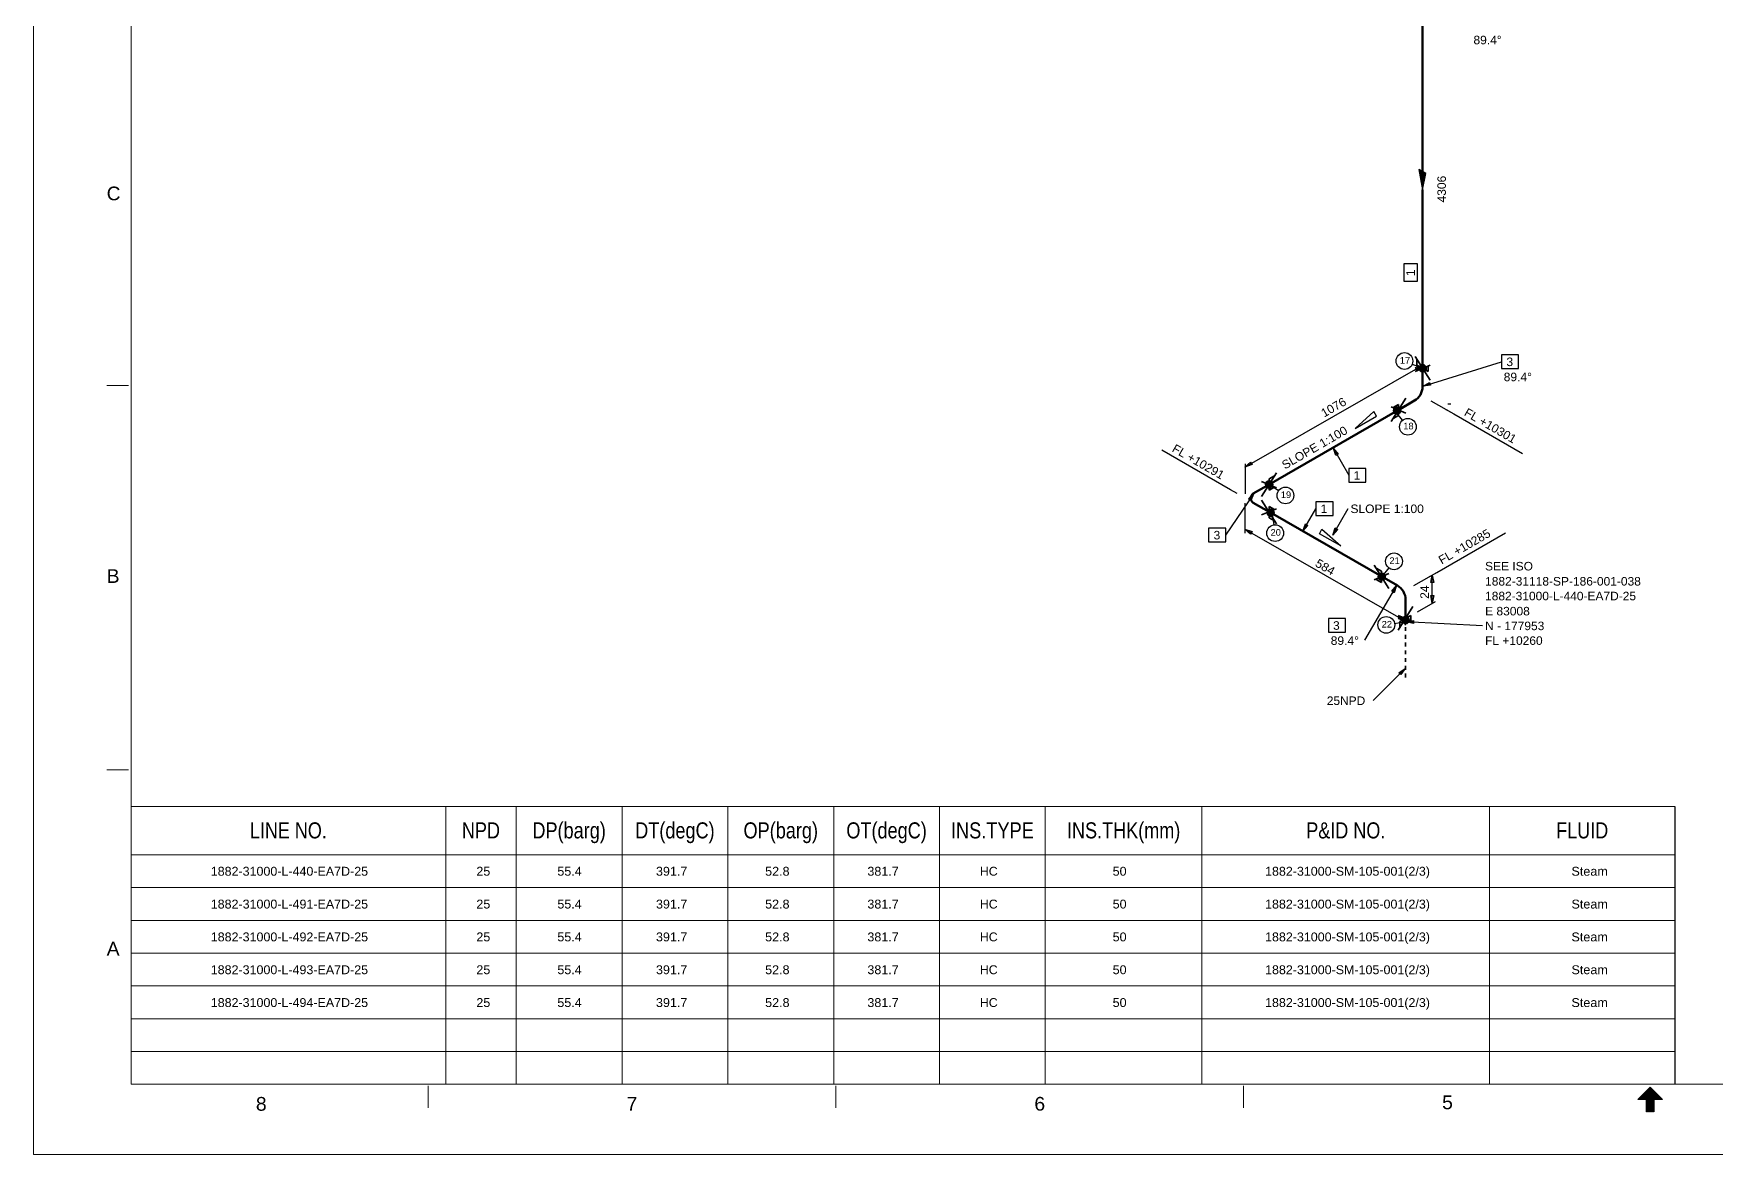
# Model space of a CAD drawing. Header units: inches. Extents: x 0 to 841, y 0 to 594.
# Drawn here: x 0 to 433.6, y 0 to 289 of the extents above; entities that cross this region are included whole.
import ezdxf
from ezdxf.enums import TextEntityAlignment as Align
from ezdxf.xclip import XClip

# ---------------------------------------------------------------- set-up
doc = ezdxf.new("R2010")
doc.units = ezdxf.units.IN
doc.header["$MEASUREMENT"] = 0
doc.header["$XCLIPFRAME"] = 0
for name, color, linetype in [('AD1', 7, 'Continuous'), ('AD2', 7, 'Continuous'), ('BG 0 -2', 7, 'Continuous'), ('BG BG BG BG BG 2', 7, 'Continuous'), ('BG BG BG BG TITLETEXT -1', 7, 'Continuous'), ('CP', 7, 'Continuous'), ('DIMLINES', 7, 'Continuous'), ('DIMTEXT', 7, 'Continuous'), ('DL', 7, 'Continuous'), ('DwgTemplate', 7, 'Continuous'), ('ELBO', 7, 'Continuous'), ('FITTINGS', 7, 'Continuous'), ('FRAME', 7, 'Continuous'), ('ISOTEXT', 7, 'Continuous'), ('PIPE', 7, 'Continuous'), ('WDC', 7, 'Continuous'), ('WDT', 7, 'Continuous'), ('WELDS', 7, 'Continuous'), ('WL', 7, 'Continuous'), ('WL1', 7, 'Continuous')]:
    doc.layers.add(name, color=color, linetype=linetype)
doc.styles.add('Arial', font='arial.ttf')

# ---------------------------------------------------------------- blocks, each defined once
blk = doc.blocks.new('1882-31118-SP-186-001-037_MODEL-EMBED 1_DWG')
at = {"layer": 'DwgTemplate', "color": 4, "style": 'Arial'}
for s, width, p in [('1882-31000-L-440-EA7D-25', 1.003572, (0.779237, -0.115628)), ('25', 1.008516, (3.475116, -0.115628)), ('55.4', 1.008516, (4.297127, -0.115628)), ('391.7 ', 1.008516, (5.29826, -0.115628)), ('52.8 ', 1.008516, (6.406503, -0.115628)), ('381.7 ', 1.008516, (7.444094, -0.115628)), ('HC', 0.992063, (8.5857, -0.115628)), ('50', 1.008516, (9.933451, -0.115628)), ('1882-31000-SM-105-001(2/3)', 1.003127, (11.480553, -0.115628)), ('Steam', 1.013128, (14.590457, -0.115628)), ('1882-31000-L-491-EA7D-25', 1.003572, (0.779237, -0.448962)), ('25', 1.008516, (3.475116, -0.448962)), ('391.7 ', 1.008516, (5.29826, -0.448962)), ('52.8 ', 1.008516, (6.406503, -0.448962)), ('381.7 ', 1.008516, (7.444094, -0.448962)), ('HC', 0.992063, (8.5857, -0.448962)), ('50', 1.008516, (9.933451, -0.448962)), ('1882-31000-SM-105-001(2/3)', 1.003127, (11.480553, -0.448962)), ('Steam', 1.013128, (14.590457, -0.448962)), ('1882-31000-L-492-EA7D-25', 1.003572, (0.779237, -0.782295)), ('25', 1.008516, (3.475116, -0.782295)), ('55.4', 1.008516, (4.297127, -0.782295)), ('391.7 ', 1.008516, (5.29826, -0.782295)), ('52.8 ', 1.008516, (6.406503, -0.782295)), ('381.7 ', 1.008516, (7.444094, -0.782295)), ('HC', 0.992063, (8.5857, -0.782295)), ('50', 1.008516, (9.933451, -0.782295)), ('1882-31000-SM-105-001(2/3)', 1.003127, (11.480553, -0.782295)), ('Steam', 1.013128, (14.590457, -0.782295)), ('1882-31000-L-493-EA7D-25', 1.003572, (0.779237, -1.115628)), ('25', 1.008516, (3.475116, -1.115628)), ('55.4', 1.008516, (4.297127, -1.115628)), ('391.7 ', 1.008516, (5.29826, -1.115628)), ('52.8 ', 1.008516, (6.406503, -1.115628)), ('381.7 ', 1.008516, (7.444094, -1.115628)), ('HC', 0.992063, (8.5857, -1.115628)), ('50', 1.008516, (9.933451, -1.115628)), ('1882-31000-SM-105-001(2/3)', 1.003127, (11.480553, -1.115628)), ('Steam', 1.013128, (14.590457, -1.115628)), ('1882-31000-L-494-EA7D-25', 1.003572, (0.779237, -1.448962)), ('25', 1.008516, (3.475116, -1.448962)), ('55.4', 1.008516, (4.297127, -1.448962)), ('391.7 ', 1.008516, (5.29826, -1.448962)), ('52.8 ', 1.008516, (6.406503, -1.448962)), ('381.7 ', 1.008516, (7.444094, -1.448962)), ('HC', 0.992063, (8.5857, -1.448962)), ('50', 1.008516, (9.933451, -1.448962)), ('1882-31000-SM-105-001(2/3)', 1.003127, (11.480553, -1.448962)), ('Steam', 1.013128, (14.590457, -1.448962))]:
    blk.add_text(s, height=0.090278, dxfattribs=dict(at, width=width)).set_placement(p, align=Align.TOP_LEFT)
at = {"layer": 'DwgTemplate', "color": 7, "style": 'Arial', "width": 1.008516}
blk.add_text('55.4', height=0.090278, dxfattribs=at).set_placement((4.297127, -0.448962), align=Align.TOP_LEFT)

msp = doc.modelspace()

# ---------------------------------------------------------------- linework, layer by layer
at = {"layer": 'AD1', "color": 4, "linetype": 'Continuous', "lineweight": 30}
for p, q in [((312.28, 177.24), (313.72, 178.52)), ((314.12, 177.88), (312.28, 177.24)), ((312.28, 161.24), (314.12, 160.6)), ((313.72, 159.96), (312.28, 161.24)), ((360.6, 142.2), (360.2, 144.12)), ((361, 144.12), (360.6, 142.2))]:
    msp.add_line(p, q, dxfattribs=at)
at = {"layer": 'AD2', "color": 4, "linetype": 'Continuous', "lineweight": 30}
for p, q in [((356.28, 202.92), (358.12, 203.56)), ((358.12, 203.56), (356.68, 202.28)), ((360.2, 147.48), (360.6, 149.4)), ((360.6, 149.4), (361, 147.48)), ((352.28, 138.76), (353.72, 137.48)), ((353.72, 137.48), (351.88, 138.12))]:
    msp.add_line(p, q, dxfattribs=at)
at = {"layer": 'BG 0 -2', "color": 7, "linetype": 'Continuous', "lineweight": 9}
for p, q in [((0, 0), (0, 594)), ((25.11, 576.75), (25.11, 18.11)), ((24.49, 198.28), (18.83, 198.28)), ((24.49, 99.14), (18.83, 99.14)), ((25.11, 18.11), (815.93, 18.11)), ((101.7, 17.68), (101.7, 12.02)), ((206.83, 17.68), (206.83, 12.02)), ((311.95, 17.68), (311.95, 12.02)), ((416.76, 17.3), (413.57, 14.12)), ((413.57, 14.12), (415.69, 14.12)), ((413.59, 14.12), (416.76, 17.29)), ((413.71, 14.12), (416.83, 17.23)), ((413.84, 14.12), (416.89, 17.17)), ((413.96, 14.12), (416.95, 17.11)), ((414.09, 14.12), (417.01, 17.04)), ((414.21, 14.12), (417.08, 16.98)), ((414.34, 14.12), (417.14, 16.92)), ((414.46, 14.12), (417.2, 16.86)), ((414.59, 14.12), (417.26, 16.79)), ((414.71, 14.12), (417.33, 16.73)), ((414.84, 14.12), (417.39, 16.67)), ((414.96, 14.12), (417.45, 16.61)), ((415.09, 14.12), (417.51, 16.54)), ((415.21, 14.12), (417.58, 16.48)), ((415.34, 14.12), (417.64, 16.42)), ((415.46, 14.12), (417.7, 16.36)), ((415.59, 14.12), (417.76, 16.29)), ((415.69, 14.1), (417.83, 16.23)), ((415.69, 13.98), (417.89, 16.17)), ((415.69, 13.85), (417.95, 16.11)), ((415.69, 13.72), (418.01, 16.04)), ((415.69, 13.6), (418.08, 15.98)), ((415.69, 13.47), (418.14, 15.92)), ((415.69, 13.35), (418.2, 15.86)), ((415.69, 13.22), (418.26, 15.79)), ((415.69, 13.1), (418.33, 15.73)), ((415.69, 12.97), (418.39, 15.67)), ((415.69, 12.85), (418.45, 15.61)), ((415.69, 12.72), (418.51, 15.54)), ((415.69, 12.6), (418.58, 15.48)), ((415.69, 12.47), (418.64, 15.42)), ((415.69, 12.35), (418.7, 15.36)), ((415.69, 12.22), (418.76, 15.29)), ((415.69, 12.1), (418.83, 15.23)), ((415.69, 14.12), (415.69, 10.94)), ((415.69, 11.97), (417.82, 14.1)), ((415.69, 11.85), (417.82, 13.97)), ((415.69, 11.72), (417.82, 13.85)), ((415.69, 11.6), (417.82, 13.72)), ((415.69, 11.47), (417.82, 13.6)), ((415.69, 11.35), (417.82, 13.47)), ((415.69, 11.22), (417.82, 13.35)), ((415.69, 11.1), (417.82, 13.22)), ((415.69, 10.97), (417.82, 13.1)), ((419.94, 14.12), (416.76, 17.3)), ((416.76, 17.29), (416.76, 11.64)), ((417.82, 14.12), (419.94, 14.12)), ((417.82, 14.12), (417.82, 10.94)), ((417.84, 14.12), (418.89, 15.17)), ((417.96, 14.12), (418.95, 15.11)), ((418.09, 14.12), (419.01, 15.04)), ((418.21, 14.12), (419.08, 14.98)), ((418.34, 14.12), (419.14, 14.92)), ((418.46, 14.12), (419.2, 14.86)), ((418.59, 14.12), (419.26, 14.79)), ((418.71, 14.12), (419.33, 14.73)), ((418.84, 14.12), (419.39, 14.67)), ((418.96, 14.12), (419.45, 14.61)), ((419.09, 14.12), (419.51, 14.54)), ((419.21, 14.12), (419.58, 14.48)), ((419.34, 14.12), (419.64, 14.42)), ((419.46, 14.12), (419.7, 14.36)), ((419.59, 14.12), (419.76, 14.29)), ((419.71, 14.12), (419.83, 14.23)), ((419.84, 14.12), (419.89, 14.17)), ((415.78, 10.94), (417.82, 12.97)), ((415.91, 10.94), (417.82, 12.85)), ((416.03, 10.94), (417.82, 12.72)), ((416.16, 10.94), (417.82, 12.6)), ((416.28, 10.94), (417.82, 12.47)), ((416.41, 10.94), (417.82, 12.35)), ((416.53, 10.94), (417.82, 12.22)), ((416.66, 10.94), (417.82, 12.1)), ((416.78, 10.94), (417.82, 11.97)), ((416.91, 10.94), (417.82, 11.85)), ((417.03, 10.94), (417.82, 11.72)), ((417.16, 10.94), (417.82, 11.6)), ((417.28, 10.94), (417.82, 11.47)), ((417.41, 10.94), (417.82, 11.35)), ((417.53, 10.94), (417.82, 11.22)), ((417.66, 10.94), (417.82, 11.1)), ((417.78, 10.94), (417.82, 10.97)), ((841, 0), (0, 0))]:
    msp.add_line(p, q, dxfattribs=at)
at = {"layer": 'BG 0 -2', "color": 2, "linetype": 'Continuous', "lineweight": 25}
msp.add_line((423.08, 89.71), (423.08, 18.11), dxfattribs=at)
at = {"layer": 'BG BG BG BG BG 2', "color": 2, "linetype": 'Continuous', "lineweight": 15}
for p, q in [((423.08, 89.71), (25.11, 89.71)), ((106.23, 18.11), (106.23, 89.71)), ((124.41, 18.11), (124.41, 89.71)), ((151.69, 18.11), (151.69, 89.71)), ((178.97, 18.11), (178.97, 89.71)), ((206.26, 18.11), (206.26, 89.71)), ((233.54, 18.11), (233.54, 89.71)), ((260.82, 18.11), (260.82, 89.71)), ((301.21, 18.11), (301.21, 89.71)), ((375.37, 18.11), (375.37, 89.71)), ((423.08, 77.24), (25.11, 77.24)), ((423.08, 68.79), (25.11, 68.79)), ((423.08, 60.34), (25.11, 60.34)), ((423.08, 51.89), (25.11, 51.89)), ((423.08, 43.44), (25.11, 43.44)), ((423.08, 34.98), (25.11, 34.98)), ((423.08, 26.53), (25.11, 26.53))]:
    msp.add_line(p, q, dxfattribs=at)
at = {"layer": 'DIMLINES', "color": 7, "linetype": 'Continuous', "lineweight": 30}
for p, q in [((358.12, 204.52), (358.12, 202.6)), ((356.68, 202.28), (356.28, 202.92)), ((360.2, 194.36), (366.12, 191)), ((365.8, 191.16), (364.2, 192.04)), ((364.6, 193.56), (365.4, 193.56)), ((366.12, 191), (383.88, 180.76)), ((308.6, 171.4), (290.84, 181.64)), ((312.36, 178.12), (312.36, 170.36)), ((313.72, 178.52), (314.12, 177.88)), ((310.28, 170.44), (308.6, 171.4)), ((312.36, 160.2), (312.36, 167.96)), ((314.12, 160.6), (313.72, 159.96)), ((361.72, 150.04), (379.48, 160.28)), ((355.8, 146.68), (361.72, 150.04)), ((361.4, 149.8), (359.8, 148.92)), ((361, 147.48), (360.2, 147.48)), ((360.2, 144.12), (361, 144.12)), ((351.88, 138.12), (352.28, 138.76)), ((361.32, 142.52), (356.68, 139.88)), ((353.72, 136.52), (353.72, 138.44))]:
    msp.add_line(p, q, dxfattribs=at)
at = {"layer": 'DL', "color": 4, "linetype": 'Continuous', "lineweight": 30}
for p, q in [((312.28, 177.24), (358.12, 203.56)), ((312.28, 161.24), (353.72, 137.48)), ((360.6, 142.2), (360.6, 149.4))]:
    msp.add_line(p, q, dxfattribs=at)
at = {"layer": 'ELBO', "color": 3, "linetype": 'Continuous', "lineweight": 50}
for centre, radius, start, end in [((353.92, 198), 4.16, 299.982, 0), ((315.14, 169.23), 1.38, 119.982, 240.019), ((349.54, 143.08), 4.16, 0, 60.018)]:
    msp.add_arc(centre, radius, start, end, dxfattribs=at)
at = {"layer": 'FITTINGS', "color": 2, "linetype": 'Continuous', "lineweight": 30}
for p, q in [((358.1, 253.4), (357.1, 254)), ((357.1, 254), (358.1, 248.8)), ((358.9, 253), (357.3, 253.9)), ((357.3, 253.9), (358.1, 249.3)), ((358.8, 253), (357.4, 253.8)), ((357.4, 253.8), (358.1, 249.8)), ((358.7, 253), (357.5, 253.8)), ((357.5, 253.8), (358.1, 250.2)), ((358.6, 253.1), (357.6, 253.7)), ((357.6, 253.7), (358.1, 250.6)), ((358.5, 253.2), (357.8, 253.6)), ((357.8, 253.6), (358.1, 251)), ((358.4, 253.3), (357.8, 253.6)), ((357.8, 253.6), (358.1, 251.5)), ((358.2, 253.4), (358, 253.5)), ((358, 253.5), (358.1, 251.9)), ((358.1, 251.5), (358.2, 253.4)), ((358.1, 251.9), (358.2, 253.4)), ((358.2, 253.4), (358.1, 253.4)), ((358.1, 253.4), (358.1, 248.8)), ((358.1, 251), (358.4, 253.3)), ((358.1, 250.6), (358.5, 253.2)), ((358.1, 250.2), (358.6, 253.1)), ((358.1, 248.8), (358.9, 253)), ((358.1, 249.3), (358.8, 253)), ((358.1, 249.8), (358.7, 253))]:
    msp.add_line(p, q, dxfattribs=at)
at = {"layer": 'FRAME', "color": 7, "linetype": 'Continuous', "lineweight": 30}
for p, q in [((345.48, 191.56), (340.68, 187.24)), ((346.2, 190.36), (345.48, 191.56)), ((340.68, 187.24), (346.2, 190.36)), ((331.48, 160.04), (332.12, 161.24)), ((332.12, 161.24), (337, 156.92)), ((337, 156.92), (331.48, 160.04))]:
    msp.add_line(p, q, dxfattribs=at)
at = {"layer": 'ISOTEXT', "color": 7, "linetype": 'Continuous', "lineweight": 30}
for p, q in [((356.76, 229.64), (353.24, 229.64)), ((353.24, 229.64), (353.24, 225.24)), ((356.76, 225.24), (356.76, 229.64)), ((353.24, 225.24), (356.76, 225.24)), ((358.2, 198.12), (378.44, 204.44)), ((382.84, 206.2), (378.44, 206.2)), ((378.44, 206.2), (378.44, 202.68)), ((382.84, 202.68), (382.84, 206.2)), ((378.44, 202.68), (382.84, 202.68)), ((358.2, 198.12), (359.88, 199.08)), ((360.12, 198.36), (358.2, 198.12)), ((359.88, 199.08), (360.12, 198.36)), ((335.08, 182.04), (339.08, 175.16)), ((335.08, 182.04), (336.36, 180.6)), ((335.72, 180.2), (335.08, 182.04)), ((336.36, 180.6), (335.72, 180.2)), ((343.48, 176.92), (339.08, 176.92)), ((339.08, 176.92), (339.08, 173.4)), ((343.48, 173.4), (343.48, 176.92)), ((314.6, 170.44), (307.24, 159.72)), ((313.24, 169.08), (314.6, 170.44)), ((314.6, 170.44), (313.8, 168.68)), ((339.08, 173.4), (343.48, 173.4)), ((313.8, 168.68), (313.24, 169.08)), ((327.24, 160.76), (330.6, 166.52)), ((335, 168.28), (330.6, 168.28)), ((330.6, 168.28), (330.6, 164.76)), ((330.6, 164.76), (335, 164.76)), ((334.92, 159.72), (338.92, 166.6)), ((335, 164.76), (335, 168.28)), ((307.32, 161.48), (302.92, 161.48)), ((302.92, 161.48), (302.92, 157.96)), ((307.32, 157.96), (307.32, 161.48)), ((327.24, 160.76), (327.88, 162.6)), ((328.52, 162.2), (327.24, 160.76)), ((327.88, 162.6), (328.52, 162.2)), ((334.92, 159.72), (335.56, 161.56)), ((336.2, 161.16), (334.92, 159.72)), ((335.56, 161.56), (336.2, 161.16)), ((302.92, 157.96), (307.32, 157.96)), ((351.4, 146.68), (343.08, 132.6)), ((350.12, 145.24), (351.4, 146.68)), ((350.76, 144.84), (350.12, 145.24)), ((351.4, 146.68), (350.76, 144.84)), ((338.2, 138.2), (333.8, 138.2)), ((333.8, 138.2), (333.8, 134.68)), ((333.8, 134.68), (338.2, 134.68)), ((338.2, 134.68), (338.2, 138.2)), ((353.8, 137.4), (355.72, 137.72)), ((353.8, 137.4), (373.56, 136.36)), ((355.72, 136.92), (353.8, 137.4)), ((355.72, 137.72), (355.72, 136.92)), ((353.56, 125.32), (345.32, 117.08)), ((351.96, 124.2), (353.56, 125.32)), ((352.44, 123.72), (351.96, 124.2)), ((353.56, 125.32), (352.44, 123.72))]:
    msp.add_line(p, q, dxfattribs=at)
at = {"layer": 'PIPE', "color": 3, "linetype": 'Continuous', "lineweight": 50}
for p, q in [((358.1, 299.6), (358.1, 253.5)), ((358.1, 248.8), (358.1, 202.8)), ((358.1, 202.8), (358.1, 198)), ((351, 191.5), (318.5, 172.8)), ((356, 194.4), (352, 192)), ((318.5, 172.8), (314.4, 170.4)), ((314.4, 168), (318.5, 165.7)), ((319.5, 165.2), (347.6, 149)), ((347.6, 149), (351.6, 146.7)), ((353.7, 143.1), (353.7, 138.3))]:
    msp.add_line(p, q, dxfattribs=at)
at = {"layer": 'PIPE', "color": 3, "linetype": 'Continuous', "lineweight": 35}
for p, q in [((356.6, 205), (356.6, 203.5)), ((356.6, 203.5), (359.5, 201.9)), ((359.5, 201.9), (359.5, 203.4)), ((351.9, 193.4), (350.5, 192.6)), ((351.9, 190.6), (351.9, 193.4)), ((350.5, 189.8), (351.9, 190.6)), ((319.9, 175), (318.5, 174.2)), ((318.5, 174.2), (318.5, 171.3)), ((318.5, 171.3), (319.9, 172.1)), ((318.5, 164.2), (318.5, 167.1)), ((318.5, 167.1), (319.9, 166.3)), ((319.9, 163.4), (318.5, 164.2)), ((346.1, 151.2), (347.5, 150.4)), ((347.5, 147.5), (346.1, 148.3)), ((347.5, 150.4), (347.5, 147.5)), ((352.2, 137.4), (355.1, 139)), ((355.1, 139), (355.1, 137.6)), ((352.2, 136), (352.2, 137.4))]:
    msp.add_line(p, q, dxfattribs=at)
at = {"layer": 'PIPE', "color": 2, "linetype": 'Continuous', "lineweight": 35}
for p, q in [((353.7, 137.3), (353.7, 136.99)), ((353.7, 135.99), (353.7, 134.99)), ((353.7, 133.99), (353.7, 132.99)), ((353.7, 131.99), (353.7, 130.99)), ((353.7, 129.99), (353.7, 128.99)), ((353.7, 127.99), (353.7, 126.99)), ((353.7, 125.99), (353.7, 124.99)), ((353.7, 123.99), (353.7, 123))]:
    msp.add_line(p, q, dxfattribs=at)
at = {"layer": 'WDC', "color": 4, "linetype": 'Continuous', "lineweight": 30}
for centre in [(353.41, 204.61), (354.3, 187.66), (322.73, 169.95), (350.72, 152.95)]:
    msp.add_circle(centre, 2.16, dxfattribs=at)
at = {"layer": 'WDC', "color": 1, "linetype": 'Continuous', "lineweight": 30}
for centre in [(320.08, 160.23), (348.73, 136.56)]:
    msp.add_circle(centre, 2.16, dxfattribs=at)
at = {"layer": 'WELDS', "color": 7, "linetype": 'Continuous', "lineweight": 35}
for p, q in [((356.2, 205.8), (360, 199.7)), ((360, 203.5), (356.2, 201.9)), ((353.8, 195), (350, 189)), ((353.8, 191.2), (350, 192.8)), ((320.4, 175.8), (316.6, 169.7)), ((320.4, 171.9), (316.6, 173.5)), ((316.6, 168.7), (320.4, 162.6)), ((316.6, 164.9), (320.4, 166.5)), ((345.6, 152), (349.4, 145.9)), ((345.6, 148.2), (349.4, 149.8)), ((355.6, 141.3), (351.8, 135.2)), ((351.8, 139), (355.6, 137.4))]:
    msp.add_line(p, q, dxfattribs=at)
at = {"layer": 'WELDS', "color": 6, "linetype": 'Continuous', "lineweight": 35}
for centre in [(358.12, 202.76), (351.48, 191.8), (318.52, 172.76), (318.92, 165.48), (347.56, 149), (353.72, 137.8)]:
    msp.add_circle(centre, 0.92, dxfattribs=at)
at = {"layer": 'WELDS', "color": 6}
for centre, radius in [((358.12, 202.76), 0.72), ((358.12, 202.76), 0.52), ((358.12, 202.76), 0.52), ((358.12, 202.76), 0.32), ((358.12, 202.76), 0.32), ((358.12, 202.76), 0.32), ((358.12, 202.76), 0.32), ((358.12, 202.76), 0.12), ((358.12, 202.76), 0.12), ((358.12, 202.76), 0.12), ((358.12, 202.76), 0.12), ((351.48, 191.8), 0.72), ((351.48, 191.8), 0.52), ((351.48, 191.8), 0.52), ((351.48, 191.8), 0.32), ((351.48, 191.8), 0.32), ((351.48, 191.8), 0.32), ((351.48, 191.8), 0.32), ((351.48, 191.8), 0.12), ((351.48, 191.8), 0.12), ((351.48, 191.8), 0.12), ((351.48, 191.8), 0.12), ((318.52, 172.76), 0.72), ((318.52, 172.76), 0.52), ((318.52, 172.76), 0.52), ((318.52, 172.76), 0.32), ((318.52, 172.76), 0.32), ((318.52, 172.76), 0.32), ((318.52, 172.76), 0.32), ((318.52, 172.76), 0.12), ((318.52, 172.76), 0.12), ((318.52, 172.76), 0.12), ((318.52, 172.76), 0.12), ((318.92, 165.48), 0.72), ((318.92, 165.48), 0.52), ((318.92, 165.48), 0.52), ((318.92, 165.48), 0.32), ((318.92, 165.48), 0.32), ((318.92, 165.48), 0.32), ((318.92, 165.48), 0.32), ((318.92, 165.48), 0.12), ((318.92, 165.48), 0.12), ((318.92, 165.48), 0.12), ((318.92, 165.48), 0.12), ((347.56, 149), 0.72), ((347.56, 149), 0.52), ((347.56, 149), 0.52), ((347.56, 149), 0.32), ((347.56, 149), 0.32), ((347.56, 149), 0.32), ((347.56, 149), 0.32), ((347.56, 149), 0.12), ((347.56, 149), 0.12), ((347.56, 149), 0.12), ((347.56, 149), 0.12), ((353.72, 137.8), 0.72), ((353.72, 137.8), 0.52), ((353.72, 137.8), 0.52), ((353.72, 137.8), 0.32), ((353.72, 137.8), 0.32), ((353.72, 137.8), 0.32), ((353.72, 137.8), 0.32), ((353.72, 137.8), 0.12), ((353.72, 137.8), 0.12), ((353.72, 137.8), 0.12), ((353.72, 137.8), 0.12)]:
    msp.add_circle(centre, radius, dxfattribs=at)
at = {"layer": 'WL', "color": 7}
for p, q in [((355.42, 203.82), (358.12, 202.76)), ((352.92, 189.32), (351.08, 191.56)), ((320.93, 171.15), (318.52, 172.76)), ((349.37, 151.26), (347.56, 149))]:
    msp.add_line(p, q, dxfattribs=at)
at = {"layer": 'WL1', "color": 7}
for p, q in [((319.79, 162.37), (319.4, 165.24)), ((350.86, 136.92), (353.72, 137.4))]:
    msp.add_line(p, q, dxfattribs=at)

# ---------------------------------------------------------------- block references
at = {"layer": 'WELDS', "linetype": 'ByBlock'}
ref = msp.add_blockref('1882-31118-SP-186-001-037_MODEL-EMBED 1_DWG', (25.87, 77.1), dxfattribs=dict(at, xscale=25.4, yscale=25.4, zscale=25.4))
XClip(ref).set_block_clipping_path([(-0.029528, -2.66273), (15.699643, 0.003937)])

# ---------------------------------------------------------------- texts
at = {"layer": 'BG 0 -2', "color": 7, "style": 'Arial'}
for s, height, width, p in [('C', 3.54, 0.992063, (18.84, 246.06)), ('B ', 3.537, 1.005373, (18.84, 147.39)), ('A', 3.54, 1.004063, (18.84, 51.29))]:
    msp.add_text(s, height=height, dxfattribs=dict(at, width=width)).set_placement(p)
at = {"layer": 'BG 0 -2', "color": 7, "style": 'Arial', "width": 1.008516}
for s, p in [('8', (58.68, 13.03)), ('7', (154.26, 13.05)), ('6', (259.39, 13.05)), ('5', (364.51, 13.39))]:
    msp.add_text(s, height=3.54, dxfattribs=at).set_placement(p, align=Align.MIDDLE)
at = {"layer": 'BG BG BG BG TITLETEXT -1', "color": 4, "style": 'Arial'}
for s, height, width, p in [('LINE NO.', 4.146, 0.800705, (65.67, 83.56)), ('NPD', 4.146, 0.80406, (115.32, 83.56)), ('DP(barg)', 4.146, 0.806291, (138.05, 83.56)), ('DT(degC)', 4.146, 0.805416, (165.33, 83.56)), ('OP(barg)', 4.146, 0.806696, (192.62, 83.56)), ('OT(degC)', 4.146, 0.805802, (219.9, 83.56)), ('INS.TYPE', 4.146, 0.809963, (247.18, 83.56)), ('INS.THK(mm)', 4.1456, 0.803775, (281.02, 83.56)), ('P&ID NO.', 4.146, 0.801737, (338.29, 83.56)), ('FLUID', 4.146, 0.803157, (399.23, 83.56))]:
    msp.add_text(s, height=height, dxfattribs=dict(at, width=width)).set_placement(p, align=Align.MIDDLE_CENTER)
at = {"layer": 'CP', "color": 4, "style": 'Arial', "width": 1.008516}
msp.add_text('24', height=2.2, rotation=90, dxfattribs=at).set_placement((359.7, 143.28))
at = {"layer": 'DIMTEXT', "color": 2, "style": 'Arial', "width": 1.008516}
for s, rotation, p in [('4306', 90, (364.1, 245.5)), ('1076', 30, (332.7, 190)), ('584', 330, (330.2, 151.8))]:
    msp.add_text(s, height=2.2, rotation=rotation, dxfattribs=at).set_placement(p)
at = {"layer": 'ISOTEXT', "color": 2, "style": 'Arial'}
for s, width, p in [('89.4°', 1.009269, (371.2, 286.3)), ('3', 1.008516, (379.7, 203.3)), ('89.4°', 1.009269, (379, 199.4)), ('1', 1.008516, (340.3, 174)), ('1', 1.008516, (331.8, 165.4)), ('SLOPE 1:100', 1.006087, (339.5, 165.4)), ('3', 1.008516, (304.2, 158.6)), ('SEE ISO', 1.004063, (374.2, 150.6)), ('1882-31118-SP-186-001-038', 1.004634, (374.2, 146.7)), ('1882-31000-L-440-EA7D-25', 1.003572, (374.2, 142.9)), ('E 83008', 1.007719, (374.2, 139)), ('3', 1.008516, (335, 135.3)), ('N - 177953', 1.004313, (374.2, 135.2)), ('89.4°', 1.009269, (334.4, 131.4)), ('FL +10260', 1.004042, (374.2, 131.4)), ('25NPD', 1.000222, (333.4, 115.9))]:
    msp.add_text(s, height=2.2, dxfattribs=dict(at, width=width)).set_placement(p)
for s, rotation, width, p in [('1', 90, 1.008516, (356.1, 226.5)), ('FL +10301', 330, 1.004042, (368.6, 190.7)), ('SLOPE 1:100', 30, 1.006087, (322.6, 176.6)), ('FL +10291', 330, 1.004042, (293.3, 181.4)), ('FL +10285', 30, 1.004042, (363, 152.1))]:
    msp.add_text(s, height=2.2, rotation=rotation, dxfattribs=dict(at, width=width)).set_placement(p)
at = {"layer": 'WDT', "color": 2, "style": 'Arial', "width": 1.008516}
for s, p in [('17', (352.22, 203.93)), ('18', (353.11, 186.98)), ('19', (321.54, 169.27)), ('20', (318.89, 159.55)), ('21', (349.53, 152.27)), ('22', (347.54, 135.88))]:
    msp.add_text(s, height=1.7, dxfattribs=at).set_placement(p)

doc.saveas('drawing.dxf')
